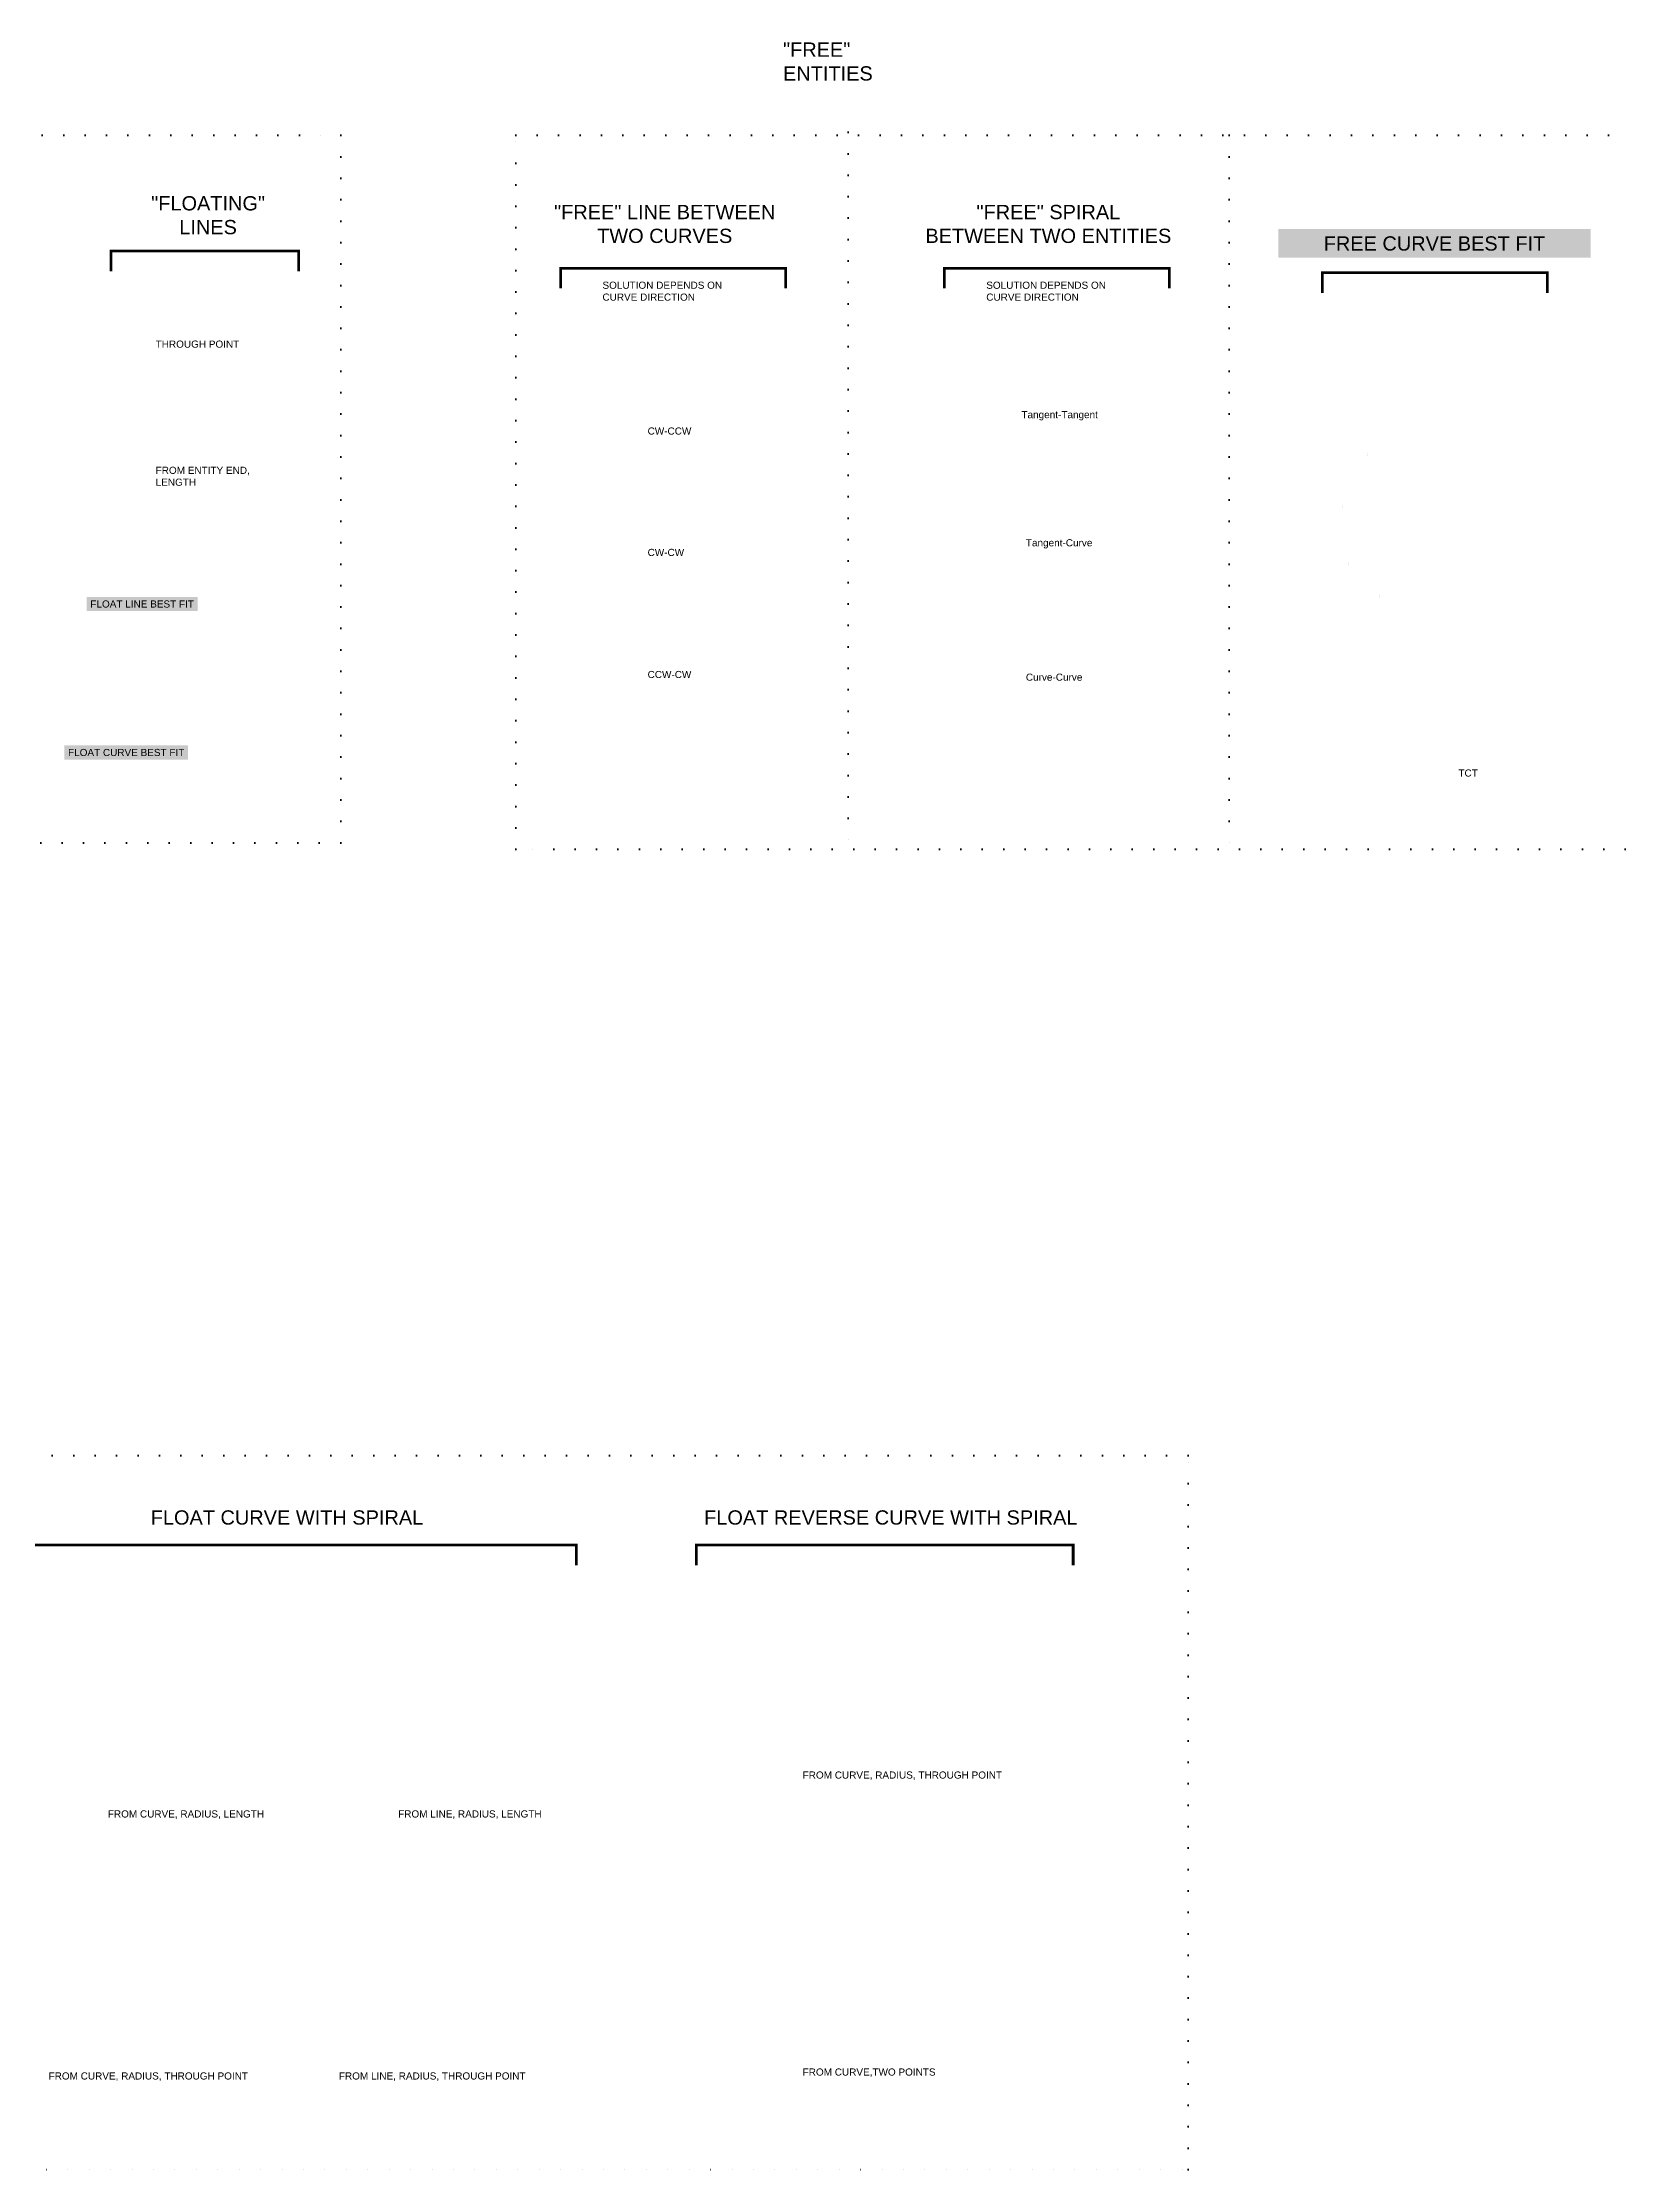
# Model space of a CAD drawing. Header units: feet. Extents: x 1000000 to 1072394, y 992134 to 1026925.
# Drawn here: x 1018162 to 1026994, y 1015007 to 1026924 of the extents above; entities that cross this region are included whole.
import ezdxf

# ---------------------------------------------------------------- set-up
doc = ezdxf.new("R2010")
doc.units = ezdxf.units.FT
doc.header["$LTSCALE"] = 40
doc.header["$MEASUREMENT"] = 0
doc.header["$PDMODE"] = 3
doc.header["$PDSIZE"] = 5
doc.linetypes.add('ACAD_ISO07W100', pattern=[3, 0, -3])
doc.styles.get("Standard").update_dxf_attribs({"font": 'arial.ttf'})

msp = doc.modelspace()

# ---------------------------------------------------------------- linework, layer by layer
at = {"linetype": 'ACAD_ISO07W100', "lineweight": 100}
for p, q in [((1022677, 1026421), (1022677, 1022421)), ((1024812, 1026404), (1024812, 1022404))]:
    msp.add_line(p, q, dxfattribs=at)
for points in [[(1015278, 1026404), (1019833, 1026404), (1019833, 1022440), (1015278, 1022440)], [(1020814, 1026404), (1062101, 1026404), (1062101, 1022404), (1020814, 1022404)], [(1024582, 1019007), (1015421, 1019007), (1015421, 1015007), (1024582, 1015007)]]:
    msp.add_lwpolyline(points, close=True, dxfattribs=at)
at = {"const_width": 15}
for points in [[(1019597, 1025641), (1019597, 1025755), (1018545, 1025755), (1018545, 1025641)], [(1022326, 1025546), (1022326, 1025659), (1021065, 1025659), (1021065, 1025546)], [(1024477, 1025546), (1024477, 1025659), (1023216, 1025659), (1023216, 1025546)], [(1026596, 1025521), (1026596, 1025634), (1025335, 1025634), (1025335, 1025521)], [(1021154, 1018392), (1021154, 1018505), (1017883, 1018505), (1017883, 1018392)], [(1023938, 1018392), (1023938, 1018505), (1021826, 1018505), (1021826, 1018392)]]:
    msp.add_lwpolyline(points, dxfattribs=at)
at = {"linetype": 'ACAD_ISO07W100', "lineweight": 100}
for p in [(1025590, 1024617), (1025450, 1024326), (1025485, 1024005), (1025659, 1023819)]:
    msp.add_point(p, dxfattribs=at)

# ---------------------------------------------------------------- texts
for s, insert, char_height, width, attachment_point in [('{\\fArial CE|b0|i0|c238|p34;"F}REE{\\fArial CE|b0|i0|c238|p34;" ENTITIES}', (1022312, 1026924), 80, 592.95, 1), ('"FLOATING" LINES', (1019090, 1026063), 80, 814.79, 2), ('"FREE" LINE BETWEEN TWO CURVES', (1021649, 1026014), 80, 1344.71, 2), ('{\\fArial CE|b0|i0|c238|p34;"FREE" }SPIRAL \\PBETWEEN {\\fArial CE|b0|i0|c238|p34;TWO }ENTITIES', (1023799, 1026014), 80, 1711.92, 2), ('SOLUTION DEPENDS ON CURVE DIRECTION', (1021300, 1025584), 40, 725.84, 1), ('SOLUTION DEPENDS ON CURVE DIRECTION', (1023451, 1025584), 40, 725.84, 1), ('THROUGH POINT', (1018796, 1025254), 40, 725.84, 1), ('{\\fArial|b0|i0|c0|p34;Tangent-Tangent}', (1023648, 1024859), 40, 725.84, 1), ('{\\fArial|b0|i0|c0|p34;CW-CCW\\fArial|b0|i0|c238|p34;}', (1021553, 1024767), 40, 725.84, 1), ('FROM ENTITY END, LENGTH', (1018796, 1024547), 40, 725.84, 1), ('{\\fArial|b0|i0|c0|p34;Tangent-Curve}', (1023673, 1024141), 40, 725.84, 1), ('{\\fArial|b0|i0|c0|p34;CW-CW\\fArial|b0|i0|c238|p34;}', (1021553, 1024087), 40, 725.84, 1), ('{\\fArial|b0|i0|c0|p34;CCW-CW\\fArial|b0|i0|c238|p34;}', (1021553, 1023403), 40, 725.84, 1), ('{\\fArial|b0|i0|c0|p34;Curve-Curve}', (1023673, 1023388), 40, 725.84, 1), ('TCT', (1026097, 1022851), 40, 546.17, 1), ('{\\fArial CE|b0|i0|c238|p34;FLOAT CURVE WITH SPIRAL}', (1019532, 1018700), 80, 1654.27, 2), ('{\\fArial CE|b0|i0|c238|p34;FLOAT }REVERSE {\\fArial CE|b0|i0|c238|p34;CURVE WITH SPIRAL}', (1022916, 1018700), 80, 2698.77, 2), ('{\\fArial CE|b0|i0|c238|p34;FROM CURVE}, RADIUS, THROUGH POINT', (1022422, 1017237), 40, 1192.34, 1), ('{\\fArial CE|b0|i0|c238|p34;FROM CURVE, }RADIUS, LENGTH', (1018528, 1017019), 40, 989.22, 1), ('{\\fArial CE|b0|i0|c238|p34;FROM }LINE{\\fArial CE|b0|i0|c238|p34;, RADIUS, LENGTH}', (1020155, 1017019), 40, 989.22, 1), ('{\\fArial CE|b0|i0|c238|p34;FROM CURVE}, RADIUS, THROUGH POINT', (1018196, 1015551), 40, 1192.34, 1), ('{\\fArial CE|b0|i0|c238|p34;FROM }LINE{\\fArial CE|b0|i0|c238|p34;, RADIUS, THROUGH POINT}', (1019823, 1015551), 40, 1192.34, 1), ('{\\fArial CE|b0|i0|c238|p34;FROM CURVE,}TWO POINTS', (1022422, 1015573), 40, 1192.34, 1)]:
    msp.add_mtext(s, dxfattribs=dict(insert=insert, char_height=char_height, width=width, attachment_point=attachment_point))
at = {"insert": (1025963, 1025838), "char_height": 80, "width": 1671.18, "attachment_point": 2, "bg_fill": 1, "box_fill_scale": 1.5, "bg_fill_color": 5, "bg_fill_transparency": 0}
msp.add_mtext('{\\fArial CE|b0|i0|c238|p34;FREE CURVE BEST FIT}', dxfattribs=at)
at = {"char_height": 40, "attachment_point": 1, "bg_fill": 1, "box_fill_scale": 1.5, "bg_fill_color": 5, "bg_fill_transparency": 0}
for s, insert in [('FLOAT{\\fArial CE|b0|i0|c238|p34; LINE BEST FIT}', (1018430, 1023798)), ('{\\fArial CE|b0|i0|c238|p34;FLOAT }CURVE{\\fArial CE|b0|i0|c238|p34; BEST FIT}', (1018305, 1022966))]:
    msp.add_mtext(s, dxfattribs=dict(at, insert=insert))

doc.saveas('drawing.dxf')
